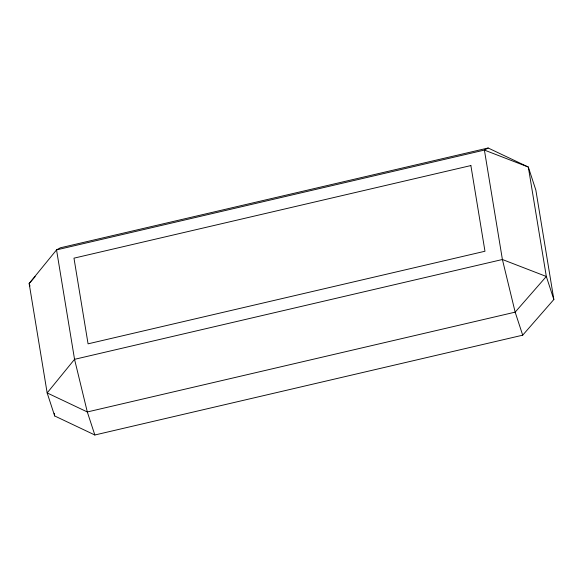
<?xml version="1.0" encoding="UTF-8"?>
<svg xmlns="http://www.w3.org/2000/svg" width="583" height="583" viewBox="0 0 583 583"><rect width="100%" height="100%" fill="white"/><g stroke="black" fill="none" stroke-linecap="round" stroke-linejoin="round"><path stroke-width="0.87" d="M35.14 276.634L29.15 283.498L47.157 392.927L54.685 415.956L94.84 434.998L522.696 335.181L553.85 299.502L535.843 190.073L528.315 167.044L488.16 148.002L60.304 247.819L56.544 249.896L29.15 283.498L29.988 286.056M488.16 148.002L484.4 150.079L56.544 249.896L74.551 359.325L87.312 411.962L94.84 434.998M553.85 299.502L546.322 276.473L528.315 167.044L484.4 150.079L502.4 259.508L515.168 312.145L522.696 335.181M54.241 413.267L54.685 415.956M74.551 359.325L47.157 392.927L87.312 411.962L515.168 312.145L546.322 276.473L502.4 259.508L74.551 359.325M470.875 165.565L73.975 258.16L88.069 343.839L484.969 251.244L470.875 165.565"/></g></svg>
